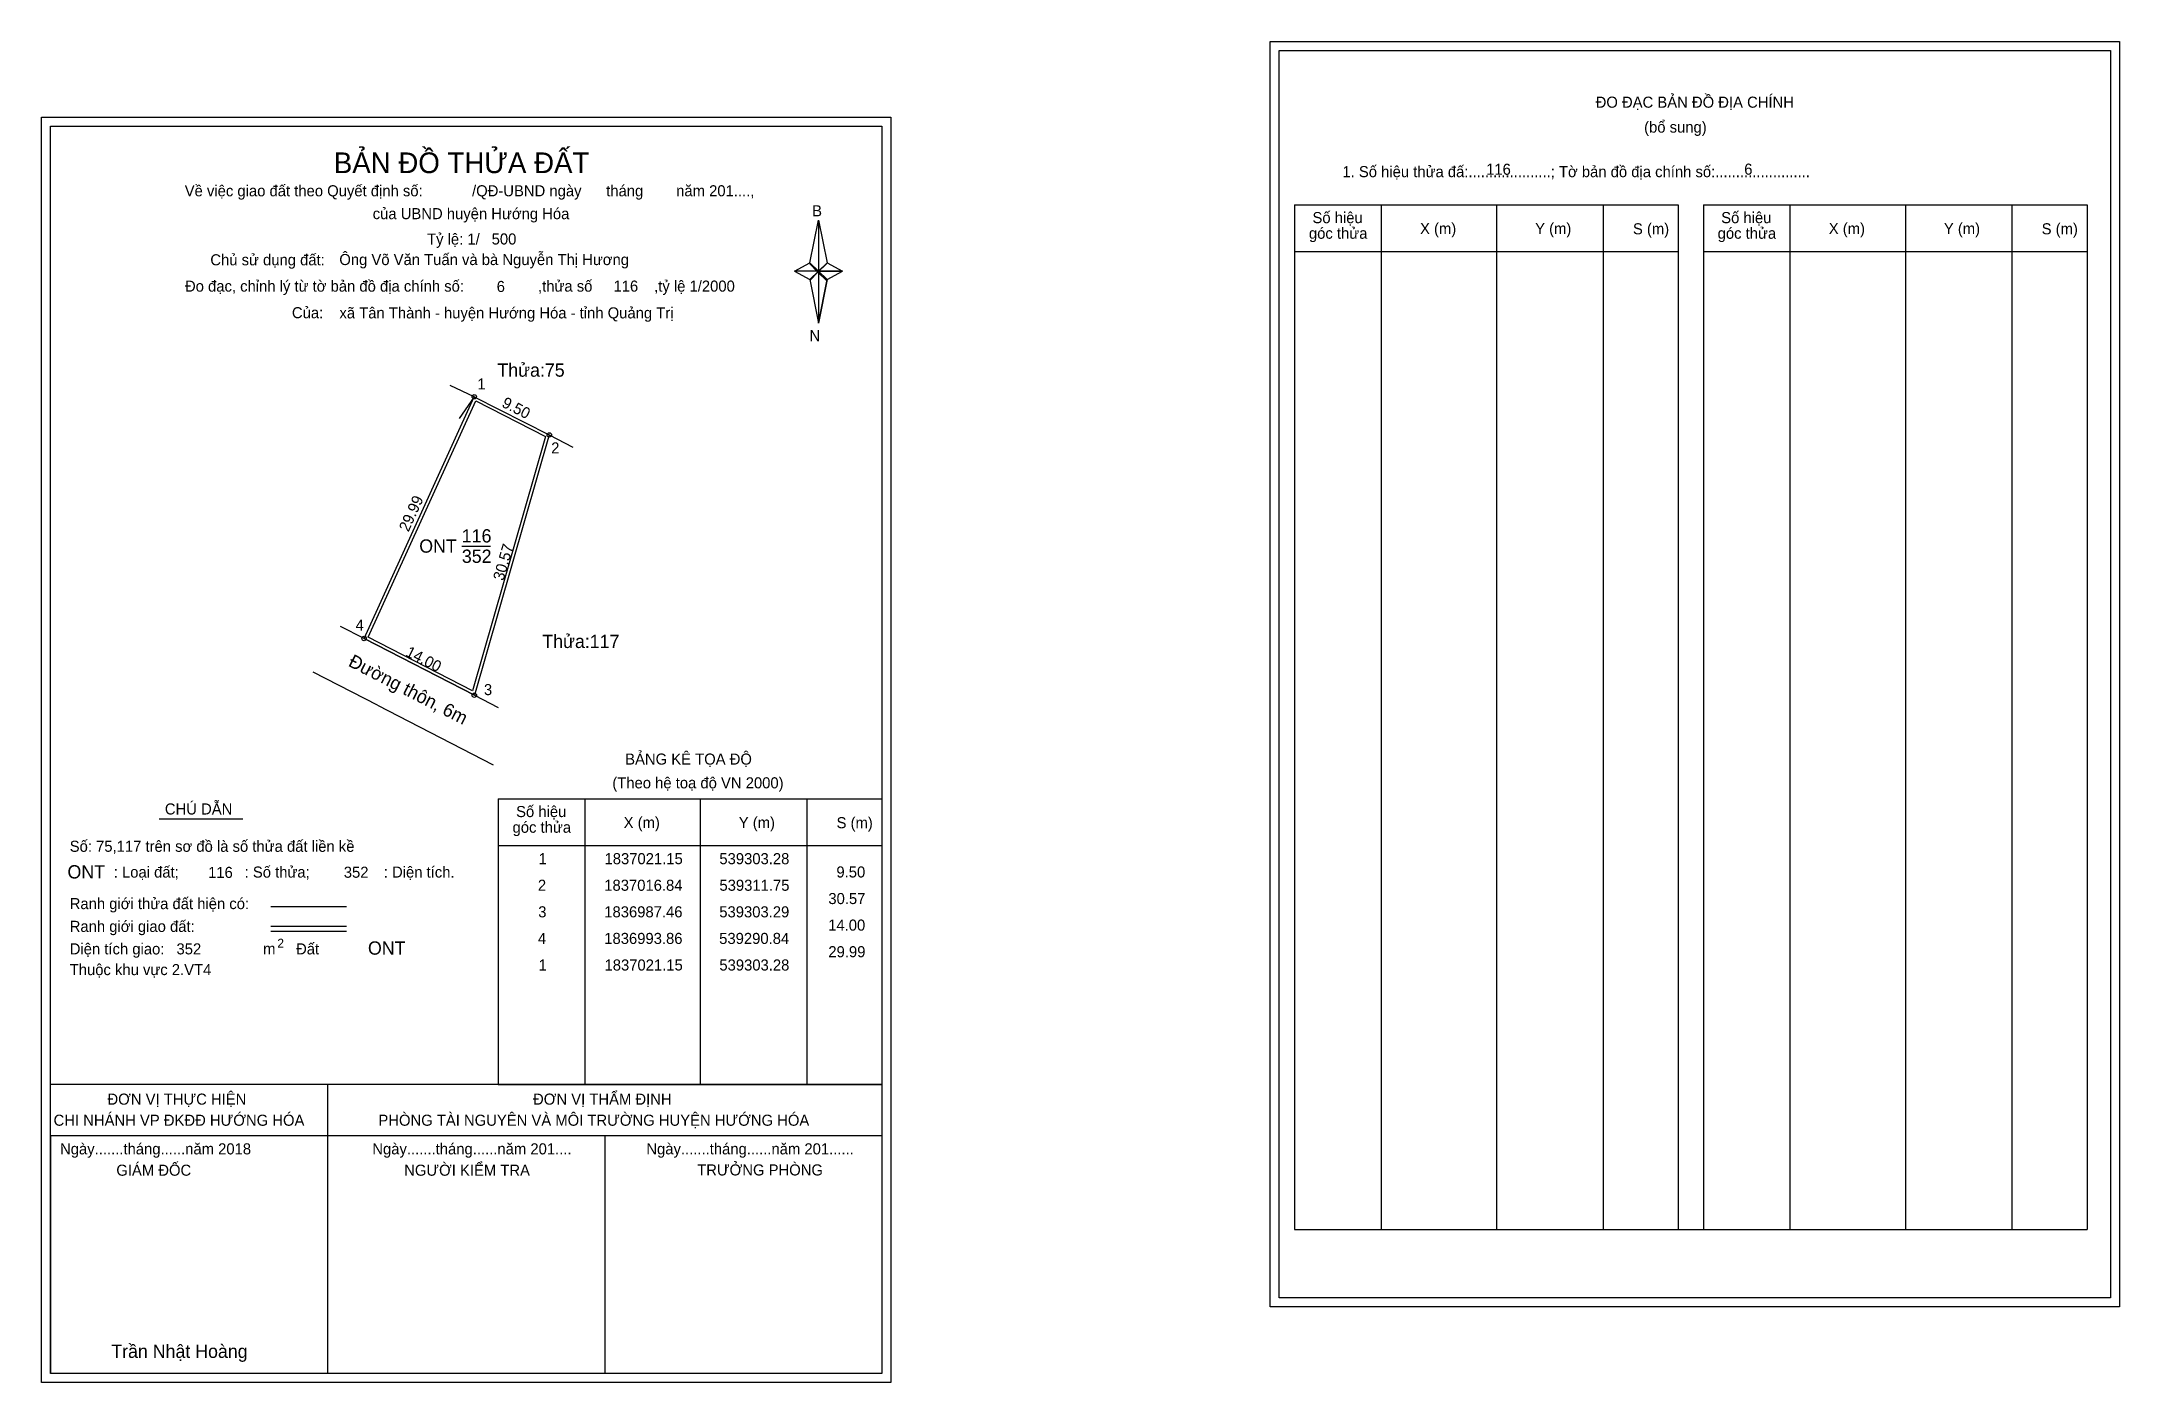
# Model space of a CAD drawing. Extents: x 539254 to 539489, y 1836910 to 1837061.
import ezdxf

# ---------------------------------------------------------------- set-up
doc = ezdxf.new("R2010")
doc.units = 0
for name, color, linetype in [('Level 1', 7, 'Continuous'), ('Level 10', 7, 'Continuous'), ('Level 11', 7, 'Continuous'), ('Level 13', 7, 'Continuous'), ('Level 27', 7, 'Continuous'), ('Level 3', 7, 'Continuous'), ('Level 35', 7, 'Continuous'), ('Level 36', 7, 'Continuous'), ('Level 49', 7, 'Continuous'), ('Level 5', 7, 'Continuous'), ('Level 53', 7, 'Continuous'), ('Level 55', 7, 'Continuous'), ('Level 6', 7, 'Continuous'), ('Level 63', 7, 'Continuous'), ('Level 9', 7, 'Continuous')]:
    doc.layers.add(name, color=color, linetype=linetype)

msp = doc.modelspace()

# ---------------------------------------------------------------- linework, layer by layer
at = {"layer": 'Level 1'}
for p, q in [((539394.1, 1837060.24), (539394.1, 1837060.24)), ((539255.44, 1837051.69), (539255.44, 1837051.69)), ((539341.15, 1837036.25), (539342.14, 1837041.07)), ((539342.14, 1837041.07), (539342.14, 1837035.31)), ((539342.14, 1837041.07), (539343.12, 1837036.25)), ((539395.87, 1837042.81), (539439.17, 1837042.81)), ((539405.67, 1836927.18), (539405.67, 1837042.81)), ((539418.7, 1836927.18), (539418.7, 1837042.81)), ((539430.69, 1837042.81), (539430.69, 1836927.18)), ((539439.17, 1837042.81), (539439.17, 1836927.18)), ((539442, 1837042.81), (539485.3, 1837042.81)), ((539451.79, 1836927.18), (539451.79, 1837042.81)), ((539464.83, 1836927.18), (539464.83, 1837042.81)), ((539476.82, 1837042.81), (539476.82, 1836927.18)), ((539485.3, 1837042.81), (539485.3, 1836927.18)), ((539395.87, 1837037.55), (539439.17, 1837037.55)), ((539442, 1837037.55), (539485.3, 1837037.55)), ((539339.43, 1837035.31), (539341.15, 1837036.25)), ((539341.15, 1837036.25), (539342.14, 1837035.31)), ((539342.06, 1837035.2), (539341.15, 1837036.14)), ((539342.14, 1837035.31), (539341.15, 1837034.39)), ((539342.06, 1837035.2), (539341.15, 1837034.28)), ((539341.15, 1837034.28), (539342.06, 1837035.2)), ((539341.15, 1837034.39), (539342.14, 1837029.46)), ((539343.05, 1837036.14), (539342.06, 1837035.2)), ((539342.06, 1837035.2), (539343.05, 1837036.14)), ((539343.05, 1837034.28), (539342.06, 1837035.2)), ((539343.12, 1837036.25), (539342.14, 1837035.31)), ((539342.14, 1837035.31), (539342.14, 1837029.46)), ((539342.14, 1837035.31), (539344.84, 1837035.31)), ((539342.14, 1837035.31), (539343.12, 1837034.39)), ((539343.12, 1837034.39), (539342.14, 1837029.46)), ((539343.12, 1837034.39), (539344.84, 1837035.31)), ((539305.99, 1836975.77), (539349.29, 1836975.77)), ((539315.79, 1836943.51), (539315.79, 1836975.77)), ((539328.82, 1836943.51), (539328.82, 1836975.77)), ((539340.81, 1836975.77), (539340.81, 1836943.51)), ((539305.99, 1836970.51), (539349.29, 1836970.51)), ((539280.33, 1836963.62), (539288.84, 1836963.62)), ((539280.33, 1836961.39), (539288.84, 1836961.39)), ((539280.33, 1836960.85), (539288.84, 1836960.85)), ((539308.86, 1836943.51), (539255.44, 1836943.51)), ((539349.29, 1836943.51), (539296.87, 1836943.51)), ((539305.99, 1836943.51), (539349.29, 1836943.51)), ((539349.29, 1836937.74), (539255.44, 1836937.74)), ((539255.44, 1836910.9), (539255.44, 1836937.74)), ((539395.87, 1836927.18), (539485.3, 1836927.18)), ((539487.95, 1836919.45), (539487.95, 1836919.45)), ((539349.29, 1836910.9), (539349.29, 1836910.9))]:
    msp.add_line(p, q, dxfattribs=at)
for points in [[(539341.15, 1837036.25), (539342.14, 1837041.07), (539342.14, 1837035.31)], [(539339.43, 1837035.31), (539341.15, 1837034.39), (539342.14, 1837035.31)], [(539342.14, 1837035.31), (539343.12, 1837036.25), (539344.84, 1837035.31)], [(539342.14, 1837035.31), (539342.14, 1837029.46), (539343.12, 1837034.39)]]:
    msp.add_lwpolyline(points, close=True, dxfattribs=at)
at = {"layer": 'Level 10'}
msp.add_line((539290.84, 1836993.86), (539303.29, 1836987.46), dxfattribs=at)
for points in [[(539290.84, 1836993.86), (539303.28, 1837021.15), (539311.75, 1837016.84), (539303.29, 1836987.46)], [(539291.3, 1836994.02), (539303.45, 1837020.67), (539311.33, 1837016.66), (539303.07, 1836987.97)]]:
    msp.add_lwpolyline(points, close=True, dxfattribs=at)
at = {"layer": 'Level 11'}
for centre in [(539303.28, 1837021.15), (539311.75, 1837016.84), (539290.84, 1836993.86), (539290.84, 1836993.86), (539303.29, 1836987.46)]:
    msp.add_circle(centre, 0.25, dxfattribs=at)
at = {"layer": 'Level 27'}
for p, q in [((539303.28, 1837021.15), (539300.55, 1837022.4)), ((539303.28, 1837021.15), (539301.58, 1837018.68)), ((539311.75, 1837016.84), (539314.42, 1837015.47)), ((539290.84, 1836993.86), (539288.17, 1836995.22)), ((539303.29, 1836987.46), (539305.96, 1836986.09))]:
    msp.add_line(p, q, dxfattribs=at)
at = {"layer": 'Level 3'}
for p, q in [((539395.87, 1837042.81), (539395.87, 1836927.18)), ((539442, 1837042.81), (539442, 1836927.18)), ((539305.99, 1836975.77), (539305.99, 1836943.51))]:
    msp.add_line(p, q, dxfattribs=at)
at = {"layer": 'Level 35'}
for q in [(539285.08, 1836990.05), (539305.42, 1836979.62)]:
    msp.add_line((539292.36, 1836986.33), q, dxfattribs=at)
at = {"layer": 'Level 5'}
for p, q in [((539267.7, 1836973.5), (539277.17, 1836973.5)), ((539286.73, 1836943.51), (539286.73, 1836910.9)), ((539255.44, 1836937.74), (539255.44, 1836910.9)), ((539255.44, 1836937.74), (539255.44, 1836910.9)), ((539318.01, 1836937.74), (539318.01, 1836910.9))]:
    msp.add_line(p, q, dxfattribs=at)
at = {"layer": 'Level 63'}
for points in [[(539393.11, 1837061.24), (539488.96, 1837061.24), (539488.96, 1836918.45), (539393.11, 1836918.45)], [(539394.11, 1837060.24), (539487.96, 1837060.24), (539487.96, 1836919.45), (539394.11, 1836919.45)], [(539254.44, 1837052.69), (539350.29, 1837052.69), (539350.29, 1836909.9), (539254.44, 1836909.9)], [(539255.44, 1837051.69), (539349.29, 1837051.69), (539349.29, 1836910.9), (539255.44, 1836910.9)]]:
    msp.add_lwpolyline(points, close=True, dxfattribs=at)
at = {"layer": 'Level 9'}
msp.add_line((539301.87, 1837004.3), (539305.11, 1837004.3), dxfattribs=at)

# ---------------------------------------------------------------- texts
at = {"layer": 'Level 1'}
for s, height, p in [('ĐO ĐẠC BẢN ĐỒ ĐỊA CHÍNH', 1.25, (539429.84, 1837053.77)), ('(bổ sung)', 1.25, (539435.31, 1837050.96)), ('BẢN ĐỒ THỬA ĐẤT', 2.3328, (539287.43, 1837046.39)), ('1. Số hiệu thửa đấ:....................; Tờ bản đồ địa chính số:.......................', 1.25, (539401.26, 1837045.93)), ('Về việc giao đất theo Quyết định số:            /QĐ-UBND ngày      tháng        năm 201....,      ', 1.25, (539270.6, 1837043.77)), ('của UBND huyện Hướng Hóa', 1.25, (539291.82, 1837041.19)), ('B', 1.25, (539341.41, 1837041.51)), ('Số hiệu', 1.25, (539397.88, 1837040.74)), ('Số hiệu', 1.25, (539444.01, 1837040.74)), ('góc thửa', 1.25, (539397.48, 1837038.98)), ('X (m)', 1.25, (539410.02, 1837039.51)), ('Y (m)', 1.25, (539423.01, 1837039.51)), ('S (m)', 1.25, (539434.05, 1837039.48)), ('góc thửa', 1.25, (539443.61, 1837038.98)), ('X (m)', 1.25, (539456.15, 1837039.51)), ('Y (m)', 1.25, (539469.14, 1837039.51)), ('S (m)', 1.25, (539480.18, 1837039.48)), ('Chủ sử dụng đất:', 1.25, (539273.49, 1837035.98)), ('Đo đạc, chỉnh lý từ tờ bản đồ địa chính số:                  ,thửa số               ,tỷ lệ 1/2000      ', 1.25, (539270.63, 1837033.01)), ('Của:', 1.25, (539282.7, 1837030.01)), ('N', 1.25, (539341.11, 1837027.42)), ('BẢNG KÊ TỌA ĐỘ', 1.25, (539320.31, 1836979.63)), ('(Theo hệ toạ độ VN 2000)', 1.25, (539318.86, 1836976.95)), ('CHÚ DẪN', 1.25, (539268.36, 1836974)), ('góc thửa', 1.25, (539307.6, 1836971.94)), ('Số hiệu', 1.25, (539308, 1836973.71)), ('X (m)', 1.25, (539320.14, 1836972.47)), ('Y (m)', 1.25, (539333.13, 1836972.47)), ('S (m)', 1.25, (539344.17, 1836972.45)), ('Số: 75,117 trên sơ đồ là số thửa đất liền kề', 1.25, (539257.62, 1836969.79)), (': Loại đất;                : Số thửa;                  : Diện tích.', 1.25, (539262.59, 1836966.88)), ('Ranh giới thửa đất hiện có:', 1.25, (539257.62, 1836963.32)), ('Ranh giới giao đất:', 1.25, (539257.62, 1836960.75)), ('Diện tích giao:                                Đất ', 1.25, (539257.62, 1836958.21)), ('m', 1.25, (539279.45, 1836958.22)), ('2', 1, (539281.06, 1836958.98)), ('Thuộc khu vực 2.VT4', 1.25, (539257.62, 1836955.87)), ('ĐƠN VỊ THỰC HIỆN', 1.25, (539261.88, 1836941.25)), ('ĐƠN VỊ THẨM ĐỊNH', 1.25, (539309.91, 1836941.25)), ('CHI NHÁNH VP ĐKĐĐ HƯỚNG HÓA', 1.25, (539255.8, 1836938.87)), ('PHÒNG TÀI NGUYÊN VÀ MÔI TRƯỜNG HUYỆN HƯỚNG HÓA', 1.25, (539292.46, 1836938.87)), ('Ngày.......tháng......năm 2018', 1.25, (539256.53, 1836935.64)), ('Ngày.......tháng......năm 201....', 1.25, (539291.77, 1836935.64)), ('Ngày.......tháng......năm 201......', 1.25, (539322.7, 1836935.64)), ('GIÁM ĐỐC', 1.25, (539262.88, 1836933.23)), ('NGƯỜI KIỂM TRA', 1.25, (539295.37, 1836933.23)), ('TRƯỞNG PHÒNG', 1.25, (539328.44, 1836933.26)), ('Trần Nhật Hoàng', 1.5, (539262.31, 1836912.67))]:
    msp.add_text(s, height=height, dxfattribs=at).set_placement(p)
at = {"layer": 'Level 11'}
msp.add_text('Tỷ lệ: 1/', height=1.25, dxfattribs=at).set_placement((539297.95, 1837038.32))
at = {"layer": 'Level 13'}
for s, p in [('116', (539301.87, 1837004.7)), ('ONT', (539297.07, 1837003.55)), ('352', (539301.88, 1837002.4))]:
    msp.add_text(s, height=1.5, dxfattribs=at).set_placement(p)
at = {"layer": 'Level 36'}
for s, p in [('Thửa:75', (539305.89, 1837023.41)), ('Thửa:117', (539310.96, 1836992.79))]:
    msp.add_text(s, height=1.5, dxfattribs=at).set_placement(p)
at = {"layer": 'Level 49'}
for s, rotation, p in [('9.50', 333.0305, (539306.29, 1837020.07)), ('29.99', 65.4944, (539295.85, 1837005.82)), ('30.57', 73.9362, (539306.57, 1837000.3)), ('14.00', 332.7943, (539295.43, 1836991.95))]:
    msp.add_text(s, height=1.25, rotation=rotation, dxfattribs=at).set_placement(p)
at = {"layer": 'Level 5'}
msp.add_text('Đường thôn, 6m', height=1.5, rotation=332.7857, dxfattribs=at).set_placement((539288.96, 1836990.81))
at = {"layer": 'Level 53'}
for s, p in [('1', (539310.54, 1836968.39)), ('1837021.15', (539317.98, 1836968.39)), ('539303.28', (539330.94, 1836968.39)), ('2', (539310.46, 1836965.39)), ('1837016.84', (539317.95, 1836965.39)), ('539311.75', (539330.95, 1836965.39)), ('9.50', (539344.15, 1836966.89)), ('3', (539310.5, 1836962.39)), ('1836987.46', (539317.95, 1836962.39)), ('539303.29', (539330.93, 1836962.39)), ('30.57', (539343.24, 1836963.89)), ('14.00', (539343.22, 1836960.89)), ('4', (539310.46, 1836959.39)), ('1836993.86', (539317.95, 1836959.39)), ('539290.84', (539330.92, 1836959.39)), ('29.99', (539343.24, 1836957.89)), ('1', (539310.54, 1836956.39)), ('1837021.15', (539317.98, 1836956.39)), ('539303.28', (539330.94, 1836956.39))]:
    msp.add_text(s, height=1.25, dxfattribs=at).set_placement(p)
at = {"layer": 'Level 55'}
for s, height, p in [('1', 0.2, (539303.22, 1837021.15)), ('75', 0.055, (539303.24, 1837021.09)), ('0', 0.055, (539303.26, 1837021.09)), ('0', 0.055, (539303.26, 1837021.09)), ('2', 0.2, (539311.68, 1837016.84)), ('117', 0.055, (539311.69, 1837016.79)), ('75', 0.055, (539311.71, 1837016.79)), ('4', 0.2, (539290.77, 1836993.86)), ('0', 0.055, (539290.82, 1836993.8)), ('0', 0.055, (539290.82, 1836993.8)), ('0', 0.055, (539290.82, 1836993.8)), ('0', 0.055, (539290.82, 1836993.8)), ('3', 0.2, (539303.23, 1836987.46)), ('117', 0.055, (539303.23, 1836987.41)), ('0', 0.055, (539303.27, 1836987.41)), ('0', 0.055, (539303.27, 1836987.41))]:
    msp.add_text(s, height=height, dxfattribs=at).set_placement(p)
at = {"layer": 'Level 6'}
for s, height, p in [('116', 1.25, (539417.48, 1837046.2)), ('6', 1.25, (539446.61, 1837046.21)), ('500', 1.25, (539305.24, 1837038.33)), ('Ông Võ Văn Tuấn và bà Nguyễn Thị Hương', 1.25, (539288.05, 1837036.01)), ('6', 1.25, (539305.81, 1837032.97)), ('116', 1.25, (539318.99, 1837033.01)), ('xã Tân Thành - huyện Hướng Hóa - tỉnh Quảng Trị', 1.25, (539288.06, 1837029.99)), ('ONT', 1.5, (539257.37, 1836966.78)), ('116', 1.25, (539273.24, 1836966.84)), ('352', 1.25, (539288.55, 1836966.86)), ('352', 1.25, (539269.67, 1836958.21)), ('ONT', 1.5, (539291.28, 1836958.18))]:
    msp.add_text(s, height=height, dxfattribs=at).set_placement(p)
at = {"layer": 'Level 9'}
for s, p in [('1', (539303.63, 1837021.97)), ('2', (539311.96, 1837014.75)), ('4', (539289.88, 1836994.75)), ('3', (539304.37, 1836987.47))]:
    msp.add_text(s, height=1.25, dxfattribs=at).set_placement(p)

doc.saveas('drawing.dxf')
